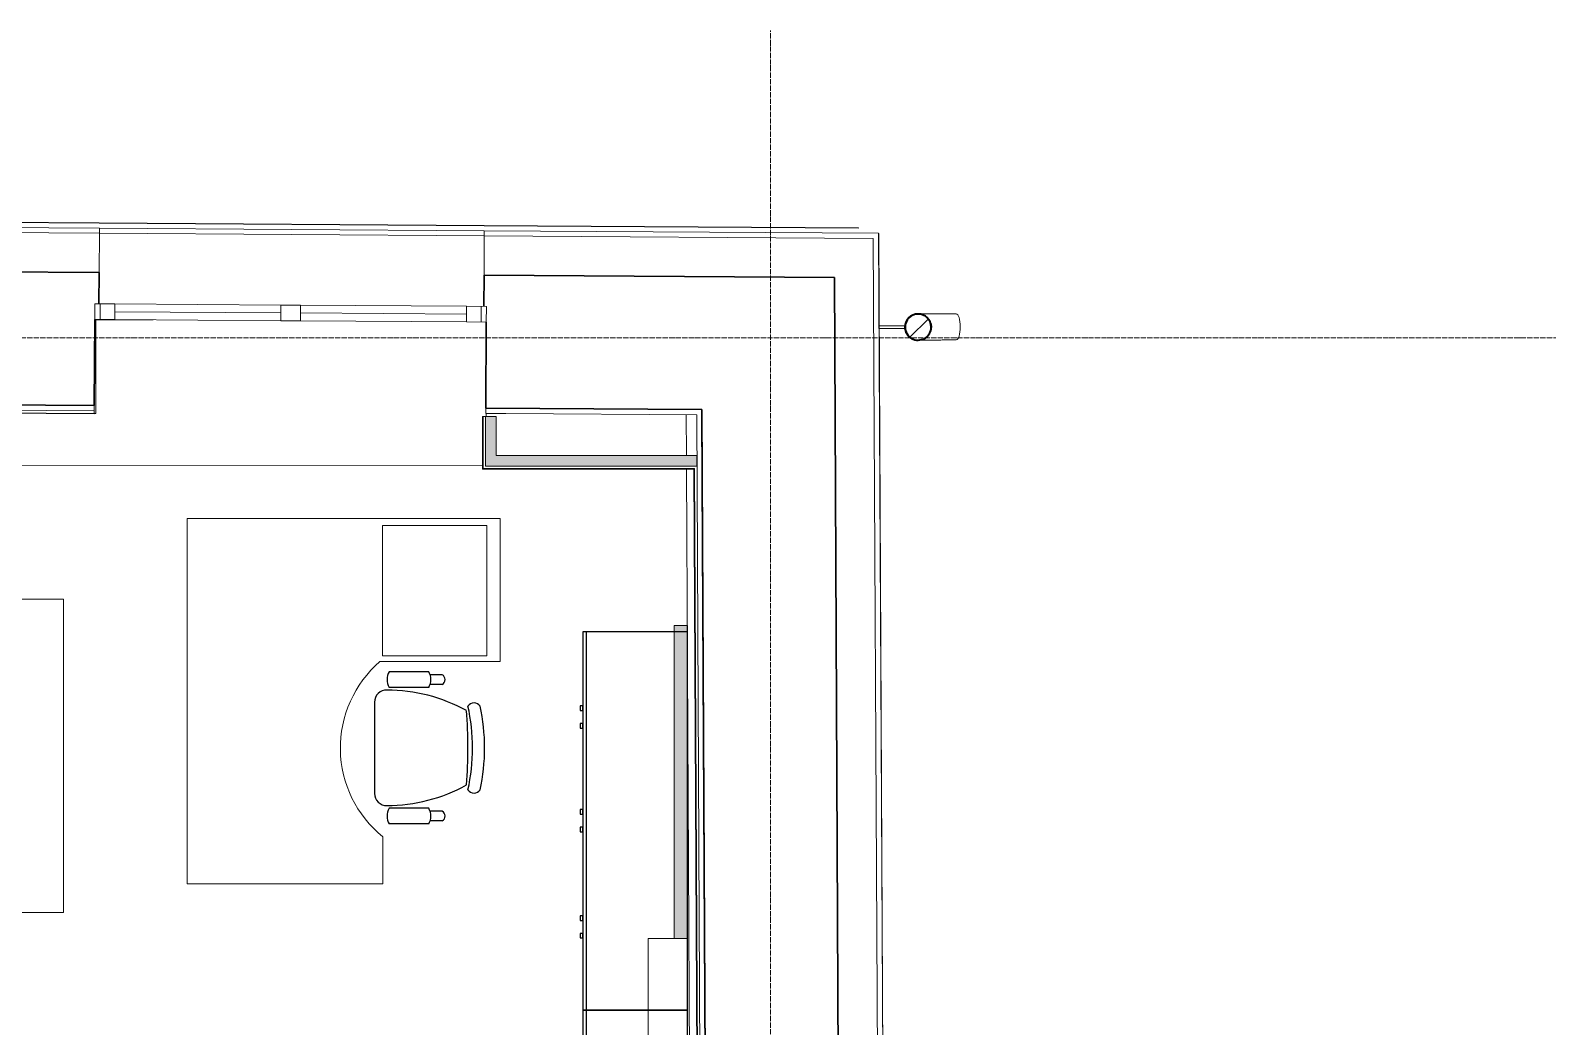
# Model space of a CAD drawing. Header units: millimetres. Extents: x -42533 to 645315, y 3457 to 82611.
# Drawn here: x 26912 to 32726, y 72881 to 76699 of the extents above; entities that cross this region are included whole.
import ezdxf

# ---------------------------------------------------------------- set-up
doc = ezdxf.new("R2010")
doc.units = ezdxf.units.MM
doc.linetypes.add('ADSK_Линия сетки', pattern=[25, 20, -2.5, 0, -2.5])
for name, color, linetype, lineweight in [('_ Окна', 7, 'Continuous', 9), ('Обобщенные модели', 7, 'Continuous', 18), ('Окна', 7, 'Continuous', 9), ('Оси', 253, 'Continuous', 9), ('Перекрытие', 7, 'Continuous', 18), ('Стены внутренние', 7, 'Continuous', 18), ('Стены наружные', 7, 'Continuous', 18), ('Стены несущие', 7, 'Continuous', 30), ('Стены отделка', 7, 'Continuous', 30), ('Стены штриховка', 7, 'Continuous', 9), ('ТХ', 5, 'Continuous', 0), ('ШТРИХОВКА', 252, 'Continuous', 15)]:
    doc.layers.add(name, color=color, linetype=linetype, lineweight=lineweight)
doc.layers.add('ЭОМ_Лотки рабочие', color=5, linetype='Continuous')

# ---------------------------------------------------------------- blocks, each defined once
blk = doc.blocks.new('ТХ 1 этаж.')
at = {"lineweight": 0, "true_color": 0x939598}
h = blk.add_hatch(color=252, dxfattribs=at)
h.dxf.hatch_style = 1
h.paths.add_polyline_path([(10094.5, 40577.9), (10044.5, 40577.9), (10044.5, 39377.9), (10094.5, 39377.9)])
at = {"color": 252, "linetype": 'Continuous', "lineweight": 5, "true_color": 0x939598}
for p, q in [((8177.5, 39587), (8177.5, 40987)), ((8177.5, 40987), (8177.5, 39587)), ((8177.5, 40987), (9377.5, 40987)), ((9377.5, 40987), (9377.5, 40439.1)), ((8916.6, 40439.1), (9377.5, 40439.1)), ((8927.5, 39587), (8927.5, 39767.9)), ((8177.5, 39587), (8927.5, 39587)), ((8177.5, 39587), (8927.5, 39587))]:
    blk.add_line(p, q, dxfattribs=at)
at = {"color": 252, "linetype": 'Continuous', "true_color": 0x939598}
for p, q in [((9706.5, 40552.9), (9706.5, 39102.9)), ((9103.4, 40400.3), (8952.2, 40400.3)), ((9154.7, 40351.5), (9109, 40351.5)), ((9154.8, 40388.3), (9109.2, 40388.3)), ((9103.4, 40340.1), (8952.2, 40340.1)), ((8895.9, 40283.8), (8895.9, 39933.6)), ((9103.4, 39877.3), (8952.2, 39877.3)), ((9154.7, 39865.9), (9109, 39865.8)), ((9154.8, 39829.1), (9109.2, 39829.1)), ((9103.4, 39817.1), (8952.2, 39817.1)), ((9706.5, 39102.9), (9706.5, 37652.9))]:
    blk.add_line(p, q, dxfattribs=at)
at = {"color": 252, "linetype": 'Continuous', "lineweight": 5, "true_color": 0x939598}
for points in [[(9326.3, 40960.6), (9326.3, 40460.6), (8926.3, 40460.6), (8926.3, 40960.6)], [(9944.5, 39377.9), (9944.5, 37377.9), (10094.5, 37377.9), (10094.5, 39377.9)]]:
    blk.add_lwpolyline(points, close=True, dxfattribs=at)
at = {"color": 252, "linetype": 'Continuous', "true_color": 0x939598}
for points in [[(10094.5, 40552.9), (9694.5, 40552.9), (9694.5, 39102.9), (10094.5, 39102.9)], [(9694.5, 40251.6), (9694.5, 40268.9), (9684.3, 40268.9), (9684.3, 40251.6)], [(9694.5, 40183.9), (9694.5, 40201.3), (9684.3, 40201.3), (9684.3, 40183.9)], [(9694.5, 39854.7), (9694.5, 39872), (9684.3, 39872), (9684.3, 39854.7)], [(9694.5, 39787), (9694.5, 39804.4), (9684.3, 39804.4), (9684.3, 39787)], [(9694.5, 39447.6), (9694.5, 39465), (9684.3, 39465), (9684.3, 39447.6)], [(9694.5, 39380), (9694.5, 39397.3), (9684.3, 39397.3), (9684.3, 39380)], [(10094.5, 39102.9), (9694.5, 39102.9), (9694.5, 37652.9), (10094.5, 37652.9)]]:
    blk.add_lwpolyline(points, close=True, dxfattribs=at)
at = {"color": 252, "lineweight": 0, "true_color": 0x939598}
blk.add_lwpolyline([(10094.5, 40577.9), (10044.5, 40577.9), (10044.5, 39377.9), (10094.5, 39377.9), (10094.5, 40577.9)], dxfattribs=at)
at = {"color": 252, "linetype": 'Continuous', "lineweight": 5, "true_color": 0x939598}
blk.add_arc((9201.9, 40108.1), 437, 130.76329, 231.11011, dxfattribs=at)
at = {"color": 252, "linetype": 'Continuous', "true_color": 0x939598}
for centre, radius, start, end in [((9002.2, 40370.2), 58.4, 148.95097, 211.04877), ((9053.4, 40370.2), 58.4, 328.95098, 31.04877), ((9146.2, 40369.9), 20.2, 294.89545, 65.33537), ((8941.4, 40284.4), 45.4, 87.81347, 180.74787), ((8944.4, 39705.3), 624.5, 60.90677, 90.12147), ((7491.9, 40108), 1761.9, 355.39382, 4.65462), ((9277.1, 40252.6), 28.1, 34.29147, 145.70827), ((8523.8, 40108), 747.5, 347.60199, 12.39777), ((8570.2, 40108), 747.5, 347.60199, 12.39777), ((8944.4, 40512.1), 624.5, 269.87797, 299.10589), ((9277.1, 39963.3), 28.1, 214.29007, 325.70964), ((8941.4, 39933), 45.4, 179.25187, 272.18664), ((9002.2, 39847.2), 58.4, 148.95097, 211.04877), ((9053.4, 39847.2), 58.4, 328.95101, 31.04877), ((9146.3, 39847.5), 20.2, 294.89545, 65.33537)]:
    blk.add_arc(centre, radius, start, end, dxfattribs=at)
at = {"layer": 'ТХ', "color": 252, "true_color": 0x939598}
blk.add_lwpolyline([(7703.6, 39477.9), (7703.6, 40677.9), (7203.6, 40677.9), (7203.6, 39477.9)], close=True, dxfattribs=at)
blk = doc.blocks.new('1 этаж')
at = {"layer": 'Обобщенные модели', "lineweight": 9}
h = blk.add_hatch(dxfattribs=at)
h.set_pattern_fill('FP_21', color=8, angle=-89.7087745, style=0, pattern_type=2)
h.set_pattern_definition([(45.00023, (557.2, 188.9), (-106.06643, 106.0656), [])])
h.paths.add_polyline_path([(4111.362, 43226.243), (4133.613, 43226.356), (4153.613, 43236.113), (4167.851, 43255.615), (4172.239, 43275.3), (4166.386, 43297.95), (4153.215, 43314.295), (4133.118, 43323.848), (4108.541, 43322.6), (4090.867, 43313.978), (4077.082, 43296.51), (4072.24, 43274.791), (4077.302, 43253.123), (4091.264, 43235.796), (4111.124, 43226.356)])
at = {"layer": 'Стены внутренние'}
for points in [[(2465.038, 42782.58), (2505.038, 42782.58), (2505.038, 42932.005), (2465.038, 42932.005), (2465.038, 42904.87)], [(3274.234, 42742.58), (3273.938, 42782.58), (2465.038, 42782.58), (2465.038, 42742.58), (3273.938, 42742.58)]]:
    blk.add_hatch(color=8, dxfattribs=at).paths.add_polyline_path(points)
at = {"layer": '_ Окна', "color": 8, "lineweight": 18}
for p, q in [((967.706, 43304.338), (968.109, 43364.336)), ((968.109, 43364.336), (1044.108, 43363.826)), ((1044.108, 43363.826), (1043.705, 43303.827)), ((1679.69, 43299.556), (1680.093, 43359.555)), ((1680.093, 43359.555), (1756.092, 43359.044)), ((1756.092, 43359.044), (1755.689, 43299.046)), ((2392.077, 43354.773), (2391.674, 43294.774)), ((2468.076, 43354.263), (2392.077, 43354.773)), ((2467.673, 43294.264), (2468.076, 43354.263)), ((1043.705, 43303.827), (967.706, 43304.338)), ((1755.689, 43299.046), (1679.69, 43299.556)), ((2391.674, 43294.774), (2467.673, 43294.264))]:
    blk.add_line(p, q, dxfattribs=at)
at = {"layer": '_ Окна', "color": 8}
for p, q in [((987.706, 43304.203), (988.109, 43364.202)), ((1043.906, 43333.827), (1679.892, 43329.555)), ((1755.89, 43329.045), (2391.876, 43324.774)), ((2447.673, 43294.398), (2448.076, 43354.397))]:
    blk.add_line(p, q, dxfattribs=at)
at = {"layer": 'Обобщенные модели', "color": 8}
for p, q in [((4268.135, 43325.788), (4225.632, 43325.572)), ((4071.356, 43279.787), (3973.171, 43279.288)), ((3973.221, 43269.288), (4071.407, 43269.787)), ((4226.14, 43225.573), (4268.644, 43225.789))]:
    blk.add_line(p, q, dxfattribs=at)
at = {"layer": 'Обобщенные модели', "color": 8, "flags": 128}
for points in [[(4135.002, 43325.111), (4136.273, 43325.117), (4138.936, 43325.131), (4141.813, 43325.146), (4144.897, 43325.161), (4148.185, 43325.178), (4151.671, 43325.196), (4155.349, 43325.214), (4159.214, 43325.234), (4163.26, 43325.255), (4167.479, 43325.276), (4171.866, 43325.298), (4176.412, 43325.322), (4181.112, 43325.345), (4185.957, 43325.37), (4190.939, 43325.395), (4196.052, 43325.421), (4201.285, 43325.448), (4206.632, 43325.475), (4212.084, 43325.503), (4217.631, 43325.531), (4223.265, 43325.56), (4225.632, 43325.572)], [(4226.14, 43225.573), (4220.472, 43225.544), (4214.888, 43225.516), (4209.396, 43225.488), (4204.004, 43225.46), (4198.722, 43225.434), (4193.559, 43225.407), (4188.521, 43225.382), (4183.618, 43225.357), (4178.857, 43225.333), (4174.246, 43225.309), (4169.792, 43225.287), (4165.502, 43225.265), (4161.384, 43225.244), (4157.443, 43225.224), (4153.686, 43225.205), (4150.119, 43225.187), (4146.748, 43225.169), (4143.579, 43225.153), (4140.615, 43225.138), (4137.863, 43225.124), (4135.511, 43225.112)]]:
    blk.add_lwpolyline(points, dxfattribs=at)
at = {"layer": 'Обобщенные модели', "color": 8}
for start, end in [(0.2912255, 180.2912255), (180.2912255, 0.2912255)]:
    blk.add_arc((4122.24, 43275.046), 52, start, end, dxfattribs=at)
at = {"layer": 'Обобщенные модели', "color": 8, "lineweight": 40}
for start, end in [(0.2912255, 180.2912255), (180.2912255, 0.2912255)]:
    blk.add_arc((4122.24, 43275.046), 50, start, end, dxfattribs=at)
at = {"layer": 'Обобщенные модели', "color": 8}
for start_param, end_param in [(4.71238898, 6.28318531), (3.14159265, 4.71238898)]:
    blk.add_ellipse((4268.389, 43275.788), major_axis=(-0.254, 49.999), ratio=0.30901699, start_param=start_param, end_param=end_param, dxfattribs=at)
at = {"layer": 'Окна', "color": 8}
for p, q in [((968.109, 43364.336), (967.706, 43304.338)), ((1044.108, 43363.826), (968.109, 43364.336)), ((1044.108, 43363.826), (1680.093, 43359.555)), ((1756.092, 43359.044), (1680.093, 43359.555)), ((1756.092, 43359.044), (2392.077, 43354.773)), ((2468.076, 43354.263), (2392.077, 43354.773)), ((2467.673, 43294.264), (2468.076, 43354.263)), ((967.706, 43304.338), (1043.705, 43303.827)), ((1679.69, 43299.556), (1043.705, 43303.827)), ((1679.69, 43299.556), (1755.689, 43299.046)), ((2391.674, 43294.774), (1755.689, 43299.046)), ((2391.674, 43294.774), (2467.673, 43294.264))]:
    blk.add_line(p, q, dxfattribs=at)
at = {"layer": 'Оси', "color": 8, "linetype": 'ADSK_Линия сетки'}
for p, q in [((3556.766, -4162.595), (3556.766, 44411.9)), ((-9557.528, 43233.902), (56672.201, 43233.902))]:
    blk.add_line(p, q, dxfattribs=at)
at = {"layer": 'Перекрытие', "color": 8}
for p, q in [((1190.914, 43302.839), (970.805, 43302.839)), ((970.805, 43302.839), (970.805, 42944.282)), ((2466.766, 43159.267), (2466.766, 43294.27)), ((970.805, 42944.282), (965.288, 42944.282)), ((2466.766, 42932.005), (2466.766, 42944.262)), ((-2003.722, 42749.047), (2453.041, 42742.858))]:
    blk.add_line(p, q, dxfattribs=at)
at = {"layer": 'Стены внутренние', "color": 8}
for p, q in [((3234.731, 42782.58), (3233.936, 42939.11)), ((3261.716, 37473.595), (3234.996, 42730.58))]:
    blk.add_line(p, q, dxfattribs=at)
at = {"layer": 'Стены наружные', "color": 8}
for p, q in [((2459.821, 43663.325), (984.803, 43673.231)), ((984.81, 43674.231), (2459.827, 43664.325)), ((2459.889, 43624.324), (984.922, 43634.23)), ((985.057, 43654.229), (2460.023, 43644.323))]:
    blk.add_line(p, q, dxfattribs=at)
at = {"layer": 'Стены несущие', "color": 8}
for p, q in [((-530.924, 43494.407), (983.915, 43484.233)), ((983.109, 43364.236), (983.915, 43484.233)), ((2458.882, 43474.327), (2458.076, 43354.33)), ((2458.882, 43474.327), (3801.269, 43465.312)), ((3840.655, 35716.445), (3801.269, 43465.312)), ((965.49, 42974.345), (967.706, 43304.338)), ((2467.673, 43294.264), (2465.456, 42964.271)), ((965.49, 42974.345), (-514.349, 42984.284)), ((3293.837, 42958.708), (2465.456, 42964.271)), ((3293.837, 42958.708), (3323.869, 37050.264)), ((3323.869, 37050.253), (3293.939, 42938.707))]:
    blk.add_line(p, q, dxfattribs=at)
at = {"layer": 'Стены отделка', "color": 8, "lineweight": 9}
for p, q in [((-531.326, 43683.413), (984.803, 43673.231)), ((984.81, 43674.231), (-531.319, 43684.413)), ((985.057, 43654.229), (-529.782, 43664.403)), ((984.803, 43673.231), (984.81, 43674.231)), ((2459.827, 43664.325), (2459.821, 43663.325)), ((3893.684, 43654.695), (2459.827, 43664.325)), ((-482.509, 43644.085), (984.922, 43634.23)), ((983.915, 43484.233), (984.922, 43634.23)), ((984.922, 43634.23), (985.057, 43654.229)), ((2459.889, 43624.324), (2458.882, 43474.327)), ((2459.821, 43663.325), (3893.678, 43653.695)), ((2460.023, 43644.323), (2459.889, 43624.324)), ((3950.513, 43614.313), (2459.889, 43624.324)), ((3970.412, 43634.179), (2460.023, 43644.323)), ((3893.678, 43653.695), (3893.684, 43654.695)), ((4010.653, 35717.309), (3970.412, 43634.179)), ((3971.413, 43634.046), (3970.413, 43634.041)), ((3970.413, 43634.041), (4010.648, 35718.147)), ((4011.648, 35718.152), (3971.413, 43634.046)), ((965.275, 42942.346), (965.49, 42974.345)), ((-514.564, 42952.284), (965.275, 42942.346)), ((2453.038, 42932.354), (2453.038, 42732.58)), ((2465.038, 42932.274), (2453.038, 42932.354)), ((2465.038, 42742.58), (2465.038, 42932.274)), ((2505.038, 42932.005), (2465.038, 42932.005)), ((2465.456, 42964.271), (2465.322, 42944.272)), ((2465.322, 42944.272), (2542.856, 42943.751)), ((2465.456, 42964.271), (2465.456, 42964.271)), ((2505.038, 42782.58), (2505.038, 42932.005)), ((2542.856, 42943.751), (3273.938, 42938.841)), ((3273.938, 42938.841), (3301.768, 37463.595)), ((3293.939, 42938.707), (3293.837, 42958.708)), ((3274.935, 42742.58), (2465.038, 42742.58)), ((3274.234, 42782.58), (2505.038, 42782.58)), ((3274.234, 42742.58), (3274.234, 42782.58)), ((2455.038, 42730.58), (3262.996, 42730.58)), ((3262.996, 42730.58), (3289.717, 37473.595))]:
    blk.add_line(p, q, dxfattribs=at)
at = {"layer": 'Стены штриховка', "color": 8}
for p, q in [((3950.513, 43614.313), (3990.653, 35717.207)), ((-514.551, 42954.284), (965.289, 42944.346)), ((-467.076, 42963.966), (965.356, 42954.346)), ((2455.038, 42730.58), (2455.038, 42932.341)), ((2453.038, 42732.58), (3264.986, 42732.58)), ((2453.038, 42732.58), (2453.038, 42730.58)), ((2453.038, 42730.58), (2455.038, 42730.58)), ((3264.986, 42732.58), (3291.717, 37473.595))]:
    blk.add_line(p, q, dxfattribs=at)
at = {"layer": 'ЭОМ_Лотки рабочие'}
blk.add_blockref('ТХ 1 этаж.', (-6856.492, 1554.379), dxfattribs=at)

msp = doc.modelspace()

# ---------------------------------------------------------------- block references
at = {"layer": 'ШТРИХОВКА'}
msp.add_blockref('1 этаж', (26191.6, 32286.7), dxfattribs=at)

doc.saveas('drawing.dxf')
